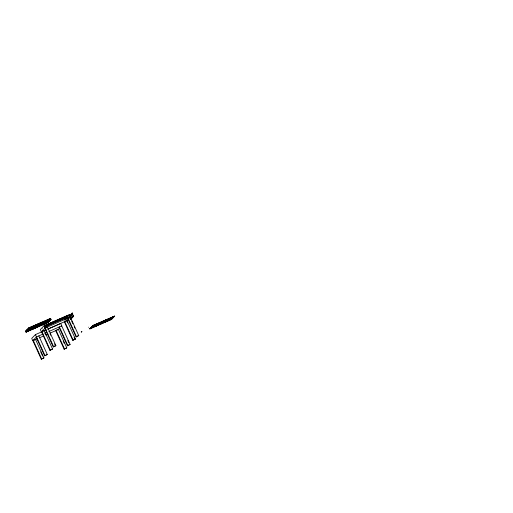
<?xml version="1.0" encoding="UTF-8"?>
<svg xmlns="http://www.w3.org/2000/svg" width="513" height="513" viewBox="0 0 513 513"><rect width="100%" height="100%" fill="white"/><g stroke="black" fill="none" stroke-linecap="round" stroke-linejoin="round"><path stroke-width="0.38" stroke-dasharray="2.56 1.92" d="M42.784 329.045L42.476 328.621L42.675 329.096"/><path stroke-width="0.77" d="M48.389 319.355L48.511 319.862M45.433 323.075L45.644 323.543L45.766 322.741M47.824 322.574L26.073 332.129L25.663 331.186L28.818 327.948L50.556 318.406L50.973 319.336L47.812 322.594M25.663 331.186L28.908 327.903L29.228 328.884L26.073 332.129M26.285 331.276L26.073 330.814M27.439 330.045L27.651 330.507L49.312 320.991L49.101 320.522M27.753 329.718L27.965 330.186L49.626 320.663M28.382 329.07L28.593 329.538L50.255 320.016M30.658 327.326L31.165 328.224M28.972 329.744L29.273 330.167M30.023 328.705L30.222 329.192M30.652 328.07L30.851 328.544M31.287 327.422L30.966 327.012M33.223 326.018L33.646 326.948L30.402 330.231M28.247 331.167L28.035 330.699L28.234 331.18L31.479 327.897L30.979 326.999M30.818 329.115L31.03 329.583M31.78 328.121L31.979 328.609M32.101 327.801L32.293 328.288M32.922 327.634L32.729 327.147M31.543 328.416L31.755 328.891M31.857 328.102L32.069 328.57M32.172 327.781L32.383 328.243M34.262 326.178L35.307 325.095L35.718 326.037L32.563 329.282L32.351 328.814L32.575 329.263M34.352 326.14L35.403 325.056L35.807 325.999L32.659 329.237M33.614 327.518L33.826 327.98M33.948 327.172L34.14 327.66M34.563 326.55L34.775 327.012M36.423 325.229L37.564 324.107L37.975 325.05L34.73 328.333M35.359 327.679L35.256 327.153M35.782 326.569L35.993 327.031M36.186 326.204L36.397 326.672M36.833 325.531L36.936 326.063M37 326.595L37.212 327.057M37.09 326.55L37.302 327.018M41.476 322.574L41.899 323.511M41.79 322.26L42.213 323.19L39.059 326.428L38.847 325.967M36.91 327.365L36.699 326.903L36.891 327.377L40.142 324.101L39.629 323.209M41.258 322.863L42.65 322.241M41.572 322.536L41.989 323.472M39.161 325.64L39.469 326.069M39.796 324.992L40.097 325.415L39.899 324.941M40.95 324.485L40.848 323.959M43.419 321.907L49.928 319.048M43.746 321.574L44.06 322.562M44.047 321.273L44.471 322.202L41.226 325.479L41.027 325.005M41.957 324.043L42.258 324.466M42.367 323.677L42.579 324.145M45.08 321.427L46.132 320.349L46.632 321.247L43.387 324.53L43.188 324.056L43.4 324.517M44.124 323.094L44.336 323.562M45.086 322.1L45.279 322.587M45.702 321.471L45.913 321.94M46.035 321.125L45.913 320.625M43.272 324.024L43.483 324.492M48.068 319.689L50.242 318.72M46.92 321.497L47.222 321.92M47.863 320.522L48.075 320.991M49.517 319.419L50.556 318.406M45.971 323.203L48.799 320.298L48.299 319.4L48.703 320.343L45.554 323.581L45.356 323.1M41.925 331.764L35.41 334.623L31.716 338.413L32.768 340.735L36.461 336.945L42.977 334.085M69.364 318.047L70.416 316.963L69.364 314.642L44.035 325.755L40.347 329.551L41.399 331.873L45.74 329.968M48.248 321.459L48.35 321.972L26.702 331.481L26.509 330.994L26.791 331.443M49.716 319.9L49.928 320.356M47.728 322.619L50.883 319.375M44.516 326.326L45.567 325.236L67.306 315.7L67.831 316.861L64.664 320.118M44.58 326.46L45.631 325.377L67.37 315.841L67.056 316.162M45.708 325.351L46.132 326.281L44.509 328.025M46.048 326.306L44.567 327.884M41.399 331.873L45.086 328.076L70.416 316.963M33.21 340.337L32.877 340.683L41.297 359.247L43.932 357.888L35.512 339.33L33.21 340.337L41.63 358.901L41.297 359.247M41.835 331.469L41.502 331.815L49.921 350.379L52.563 349.026L44.144 330.462L41.835 331.469L50.261 350.033L49.921 350.379M44.83 328.397L45.163 328.051L53.583 346.615L53.249 346.961L44.83 328.397L47.465 327.044L55.891 345.602L53.249 346.961M49.742 323.754L48.254 324.415M35.179 339.67L35.512 339.33M43.804 330.808L44.144 330.462M53.237 322.658L54.384 321.542L54.788 322.478M61.085 319.157L60.771 318.746L61.188 319.67M62.624 318.111L62.926 318.535M65.1 316.842L65.523 317.771M65.189 316.803L65.613 317.733M66.53 317.329L66.741 317.784M65.677 318.438L69.364 314.642M65.593 318.971L67.697 316.81M65.151 319.484L67.793 316.771L46.035 326.319M69.447 317.201L69.037 316.258L72.282 312.981L72.692 313.924L69.447 317.201L69.249 316.726M70.499 316.175L70.191 315.751L70.486 316.188M56.058 330.314L55.718 330.661L64.144 349.225L66.78 347.865L58.36 329.308L56.058 330.314L64.478 348.878L64.144 349.225M64.683 321.446L64.349 321.792L72.769 340.356L75.405 339.003L66.985 320.439L64.683 321.446L73.102 340.01L72.769 340.356M67.678 318.374L68.011 318.028L76.431 336.592L76.097 336.938L67.678 318.374L70.313 317.021L78.733 335.579L76.097 336.938M71.531 314.431L71.653 314.931L71.551 314.418M72.166 313.783L72.282 314.283L72.179 313.77M58.027 329.647L58.36 329.308M61.348 326.23L61.688 325.883L70.108 344.447L67.466 345.8L59.046 327.243L59.386 326.896L67.806 345.461L67.466 345.8M66.652 320.785L66.985 320.439M58.104 329.622L59.681 327.999M68.312 319.131L66.728 320.76L47.908 329.013M70.435 319.381L70.025 318.438L73.269 315.162L73.68 316.104L70.435 319.381L70.332 318.868M70.961 318.214L71.063 318.733M44.958 355.477L36.538 336.919L36.205 337.259L44.625 355.823L47.26 354.47L38.841 335.906M47.26 354.47L44.625 355.823M81.349 331.917L81.862 331.558L81.586 331.815M88.685 327.191L88.557 327.204M89.839 328.801L92.988 325.563L114.636 316.066L111.545 319.445L89.839 328.801L111.481 319.304L114.636 316.066M89.942 328.75L93.071 325.537M89.897 328.942L92.988 325.563M90.756 328.352L91.096 328.057L90.763 328.365M93.43 325.896L93.186 325.935M92.968 326.095C96.482 323.062 90.589 327.621 94.693 325.197L94.289 325.556M93.251 325.967L93.603 325.614M93.744 325.569L94.277 325.011M94.591 324.979L94.469 324.992M92.109 327.801L92.699 327.191M94.905 324.921L95.322 324.543M95.309 324.889L95.816 324.716M92.93 327.416L93.372 327.153M95.347 324.986L95.668 324.588M93.122 327.326L93.456 327.044M95.937 324.479L96.38 324.088M96.438 324.351L96.63 324.043M97.085 323.959L97.399 323.639M97.162 323.934L97.489 323.594M95.091 326.467L95.623 325.902M95.867 325.941L95.309 326.23L95.61 326.037M97.951 323.568L98.252 323.389M97.759 323.992L98.605 323.107M96.399 325.672L96.13 325.787M98.919 323.075L98.797 323.087M96.438 325.902L96.816 325.563L95.328 326.178M98.932 323.337L99.657 322.645M99.945 322.953L100.529 322.209L99.669 322.959M99.843 322.921L100.542 322.337M99.926 323.043L100.279 322.562M97.977 325.159L98.239 325.005M101.087 322.126L100.958 322.138M98.695 324.909L99.189 324.344M102.613 321.786L101.08 322.401L101.818 321.696M99.913 323.985L99.823 324.383M101.792 322.324L101.831 322.19M102.741 321.35L102.158 321.811M102.472 321.484L101.946 321.972M102.138 321.882L102.876 321.234M99.881 324.363L100.291 324.107M102.401 321.773L103.126 321.189M100.413 324.094L98.874 324.665M103.248 321.176L102.985 321.292M100.766 323.998L101.356 323.395M103.26 321.433L103.889 320.785M100.856 323.959L101.446 323.357M103.35 321.394L103.985 320.747M104.511 320.843L104.864 320.311L104.428 320.869M104.902 320.401L104.325 320.785L104.723 320.612M104.639 320.535L104.953 320.324M102.363 323.087L102.581 322.85L102.125 323.062M105.415 320.227L105.293 320.24M103.536 322.433L103.312 322.715L105.383 321.805M105.428 320.484L106.056 319.836M107.275 319.862L107.576 319.548L105.505 320.458L106.146 319.798M106.415 320.195L106.172 320.234M106.839 319.554L106.358 320.054M106.447 319.977L105.999 320.368M106.736 319.868L107.268 319.31M107.576 319.278L107.454 319.291M105.094 322.1L105.46 321.779M107.685 319.496L108.314 318.849M105.915 321.715L106.197 321.433M108.121 319.445L108.416 319.144M108.827 318.772L109.198 318.535M109.429 318.361L108.897 318.913L109.532 318.387M107.223 320.92L107.095 320.933M109.429 318.65L109.16 318.772M109.744 318.329L109.372 318.387M107.262 321.151L107.627 320.83M110.058 318.278L110.481 317.9M108.083 320.766L108.609 320.394M111.013 317.977L110.744 318.284M109.384 319.971L109.263 319.984M111.905 317.38L111.783 317.393M111.905 317.65L112.552 316.989M109.519 320.163L109.808 319.862L108.423 320.445M111.699 317.919L112.014 317.598L110.507 318.259L111.366 317.585M112.315 317.284L112.642 316.951M112.623 317.297L113.213 316.963M113.206 316.835L112.931 317.252M112.706 317.258L113.527 316.636M110.558 319.676L110.923 319.381M112.911 317.348L113.084 317.066L112.674 317.323M113.392 316.758L113.758 316.463M114.072 316.431L113.95 316.444M33.133 326.063L33.55 326.986M37.462 324.158L37.885 325.088M41.88 322.222L42.303 323.152L39.148 326.39L38.86 325.954M43.958 321.311L44.374 322.241M46.132 320.349L46.542 321.292M47.78 324.44L48.203 325.37M47.876 324.402L48.293 325.332M54.384 321.542L54.699 322.523M56.443 320.644L56.86 321.574M56.533 320.606L56.956 321.529M59.027 320.625L58.713 319.637M28.234 331.18L28.132 330.661L28.33 331.141M94.046 325.184L93.501 325.608M98.284 323.69C96.482 324.498 99.451 322.235 97.829 323.709M97.515 323.959L98.092 323.575M31.453 326.967L34.307 325.717M35.076 325.383L43.656 321.613L44.156 322.523M44.426 321.285L47.299 320.016M30.35 327.634L28.266 328.557L28.69 329.493M32.595 326.659L34.685 325.736M28.715 328.91L27.324 329.532L27.74 330.468M32.71 327.172L33.012 327.595M34.987 326.159L35.089 326.685M28.177 329.333L28.279 329.859L49.941 320.343M29.222 328.891L50.973 319.336M30.876 327.775L30.671 327.313L28.581 328.237L28.908 329.211L50.575 319.689M28.908 329.211L50.556 319.708L50.364 319.227M26.375 330.5L27.773 329.885M26.913 330.629L27.016 331.154L48.677 321.638L48.472 321.17M27.022 329.84L27.33 330.834L48.998 321.311L48.786 320.849M27.33 330.834L48.985 321.324M72.282 312.981L72.692 313.924M56.218 320.92L60.47 319.048M61.239 318.714L62.637 318.092M45.619 326.114L45.83 326.589M45.304 326.441L45.516 326.916M44.99 326.762L45.202 327.236M71.339 315.258L71.14 314.777L71.442 315.206M67.831 316.861L46.093 326.396L45.567 325.236M44.676 327.089L44.881 327.563M71.127 315.527L70.826 315.104L71.115 315.54M65.613 318.092L67.068 317.451M70.813 315.854L70.512 315.431L70.8 315.867M70.178 316.502L69.877 316.079L70.166 316.515M73.269 315.162L73.68 316.104M69.762 316.88L69.653 316.361L69.864 316.822M73.378 316.412L73.077 315.989L73.365 316.425M73.064 316.739L72.763 316.316L73.051 316.752M72.75 317.06L72.442 316.636L72.737 317.072M72.429 317.387L72.128 316.963L72.416 317.4M72.025 317.752L71.903 317.246L72.102 317.72M44.092 330.814L46.266 329.859M47.709 329.224L60.739 323.511L61.791 325.832L48.767 331.545M45.144 333.136L46.593 332.501M33.454 340.427L37.116 338.83M39.283 337.881L43.624 335.977M47.972 334.066L45.798 335.021L44.778 332.95M50.139 333.117L57.45 329.904M108.647 318.836L109.231 318.502M111.398 317.553L110.821 318.015M92.738 325.877L114.7 316.207M101.099 322.388L102.568 321.741M105.518 320.445L107.589 319.535M93.148 325.883L94.681 325.21M99.682 323.017L100.08 322.837M110.5 318.336L112.001 317.611M101.484 322.369L101.997 322.19M81.644 331.789L81.182 331.988L81.631 331.731M81.868 331.565L81.394 331.706M90.532 328.14L91.987 327.493M104.844 321.818L104.505 321.952M97.573 325.191L98.034 324.992M110.449 319.528L111.02 319.291M90.217 328.467L94.655 326.512M110.462 319.657L110.923 319.387M53.583 346.615L55.891 345.602M76.431 336.592L78.733 335.579M50.261 350.033L52.563 349.026M73.102 340.01L75.405 339.003M67.806 345.461L70.108 344.447M41.63 358.901L43.932 357.888M64.478 348.878L66.78 347.865M34.627 327.813L34.82 328.288L34.531 327.852M71.596 320.933L72.891 323.786M74.186 326.646L74.834 328.07M67.261 315.893L67.684 316.822M67.177 316.662L67.376 317.137M66.863 316.983L67.056 317.464M66.228 317.63L66.427 318.111M65.914 317.957L66.113 318.432M65.6 318.278L66.203 319.599M66.972 321.497L67.62 322.927M74.096 337.201L75.071 339.343M63.445 318.682L63.041 317.739L63.355 318.72M60.784 318.733L61.284 319.631M58.617 319.682L59.117 320.58M67.831 340.51L68.8 342.652M63.208 341.074L64.176 343.216M50.447 318.464L50.87 319.394M52.621 323.434L52.217 322.491L52.531 323.472M49.908 319.073L50.12 319.535M49.832 319.099L50.242 320.029M49.415 320.202L49.614 320.676M50.46 324.383L50.05 323.44L50.37 324.421M48.286 320.144L48.498 320.612L48.196 320.189M47.972 320.471L48.164 320.946M47.658 320.792L47.85 321.273M47.562 320.837L47.76 321.311M47.837 321.818L48.036 322.299L26.387 331.802L26.195 331.315M47.234 321.17L47.446 321.638M46.933 321.484L47.132 321.959M46.709 321.766L46.907 322.247M46.619 321.805L46.811 322.286M45.824 320.663L46.241 321.6L45.811 320.676M46.394 322.093L46.593 322.568M46.273 322.895L46.08 322.414L46.183 322.933M45.49 321.747L45.702 322.209L45.4 321.786M45.67 322.78L45.869 323.261M44.862 322.395L45.054 322.869M50.05 333.809L50.697 335.239M54.583 343.806L55.551 345.948M44.541 322.715L44.74 323.196M44.451 322.754L44.65 323.235M43.836 322.85L43.547 322.408L43.746 322.889M43.913 323.363L44.112 323.844M43.823 323.408L44.022 323.883M43.323 322.696L43.432 323.209M43.297 323.254L43.701 324.21M42.919 323.055L43.118 323.536M44.035 325.755L45.086 328.076M42.694 323.344L42.906 323.806L42.605 323.382M42.29 323.709L42.483 324.184M41.97 324.03L42.169 324.511M41.476 323.318L41.675 323.799M41.386 323.363L41.579 323.838M41.752 324.312L41.944 324.793M41.656 324.357L41.854 324.832M40.848 323.222L41.264 324.165M41.54 325.159L41.438 324.626L41.316 325.441L41.117 324.96M40.751 324.011L41.04 324.447M40.533 324.293L40.636 324.812M39.642 323.196L40.046 324.139M40.123 324.658L40.322 325.133M39.822 324.421L39.629 323.947L39.732 324.466M39.309 324.267L39.507 324.748M39.219 324.312L39.418 324.787M39.572 325.28L39.783 325.742M39.495 325.306L39.687 325.781M39.174 325.627L39.373 326.108M38.68 324.915L38.879 325.396M38.59 324.96L38.783 325.434M38.276 325.28L38.469 325.761M37.462 324.896L37.661 325.37M37.372 324.934L37.564 325.415M37.738 325.89L37.943 326.351M37.641 325.928L37.93 326.371M37.629 325.941L37.84 326.409M36.942 324.748L37.346 325.697M37.039 325.274L37.25 325.736M37.122 325.781L37.526 326.73M36.833 325.543L37.026 326.018M36.519 325.864L36.712 326.345M36.423 325.909L36.622 326.383M36.789 326.864L36.987 327.339M36.109 326.23L36.308 326.71M35.884 326.518L36.083 326.993M35.294 325.845L35.493 326.319M35.205 325.883L35.403 326.364M35.57 326.839L35.769 327.32M35.48 326.877L35.673 327.358M35.16 327.204L35.455 327.64M34.666 326.492L34.865 326.973M34.942 327.486L35.153 327.954M35.134 327.967L34.846 327.525L35.044 328.006M34.352 326.819L34.551 327.294M34.262 326.858L34.454 327.332M34.038 327.14L34.236 327.621M33.723 327.467L33.916 327.942M33.332 327.275L33.133 326.787L33.236 327.313M33.3 327.845L33.512 328.307M33.287 328.589L33.089 328.115L33.198 328.634M32.505 327.441L32.697 327.922M32.409 327.48L32.608 327.961M32.774 328.435L32.973 328.916M32.685 328.48L32.877 328.955M35.41 334.623L36.461 336.945M31.466 328.455L31.659 328.936M30.562 328.108L30.761 328.589M30.927 329.064L31.12 329.538M30.338 328.391L30.536 328.871M30.248 328.435L30.44 328.91M30.613 329.384L30.806 329.865M30.517 329.429L30.716 329.904M40.687 351.809L42.63 356.093M29.927 328.756L30.126 329.237M29.709 329.038L29.901 329.519M29.613 329.083L29.812 329.558M28.818 327.948L29.318 328.846L26.163 332.091L25.759 331.148M29.376 329.378L29.587 329.84M29.299 329.404L29.497 329.885M28.985 329.731L29.183 330.205M28.76 330.013L28.959 330.487M28.67 330.051L28.863 330.532M28.446 330.334L28.645 330.814M27.651 329.192L28.068 330.128M26.702 330.167L27.112 331.116M37.962 325.595L38.154 326.082L37.956 325.608M71.769 314.129L72.076 314.552L71.756 314.148M70.55 318.579L70.858 319.003L70.537 318.592M71.185 317.932L71.474 318.368L71.185 317.932M71.499 317.611L71.788 318.047L71.499 317.611M96.2 324.107L95.764 324.498L96.2 324.107"/></g></svg>
